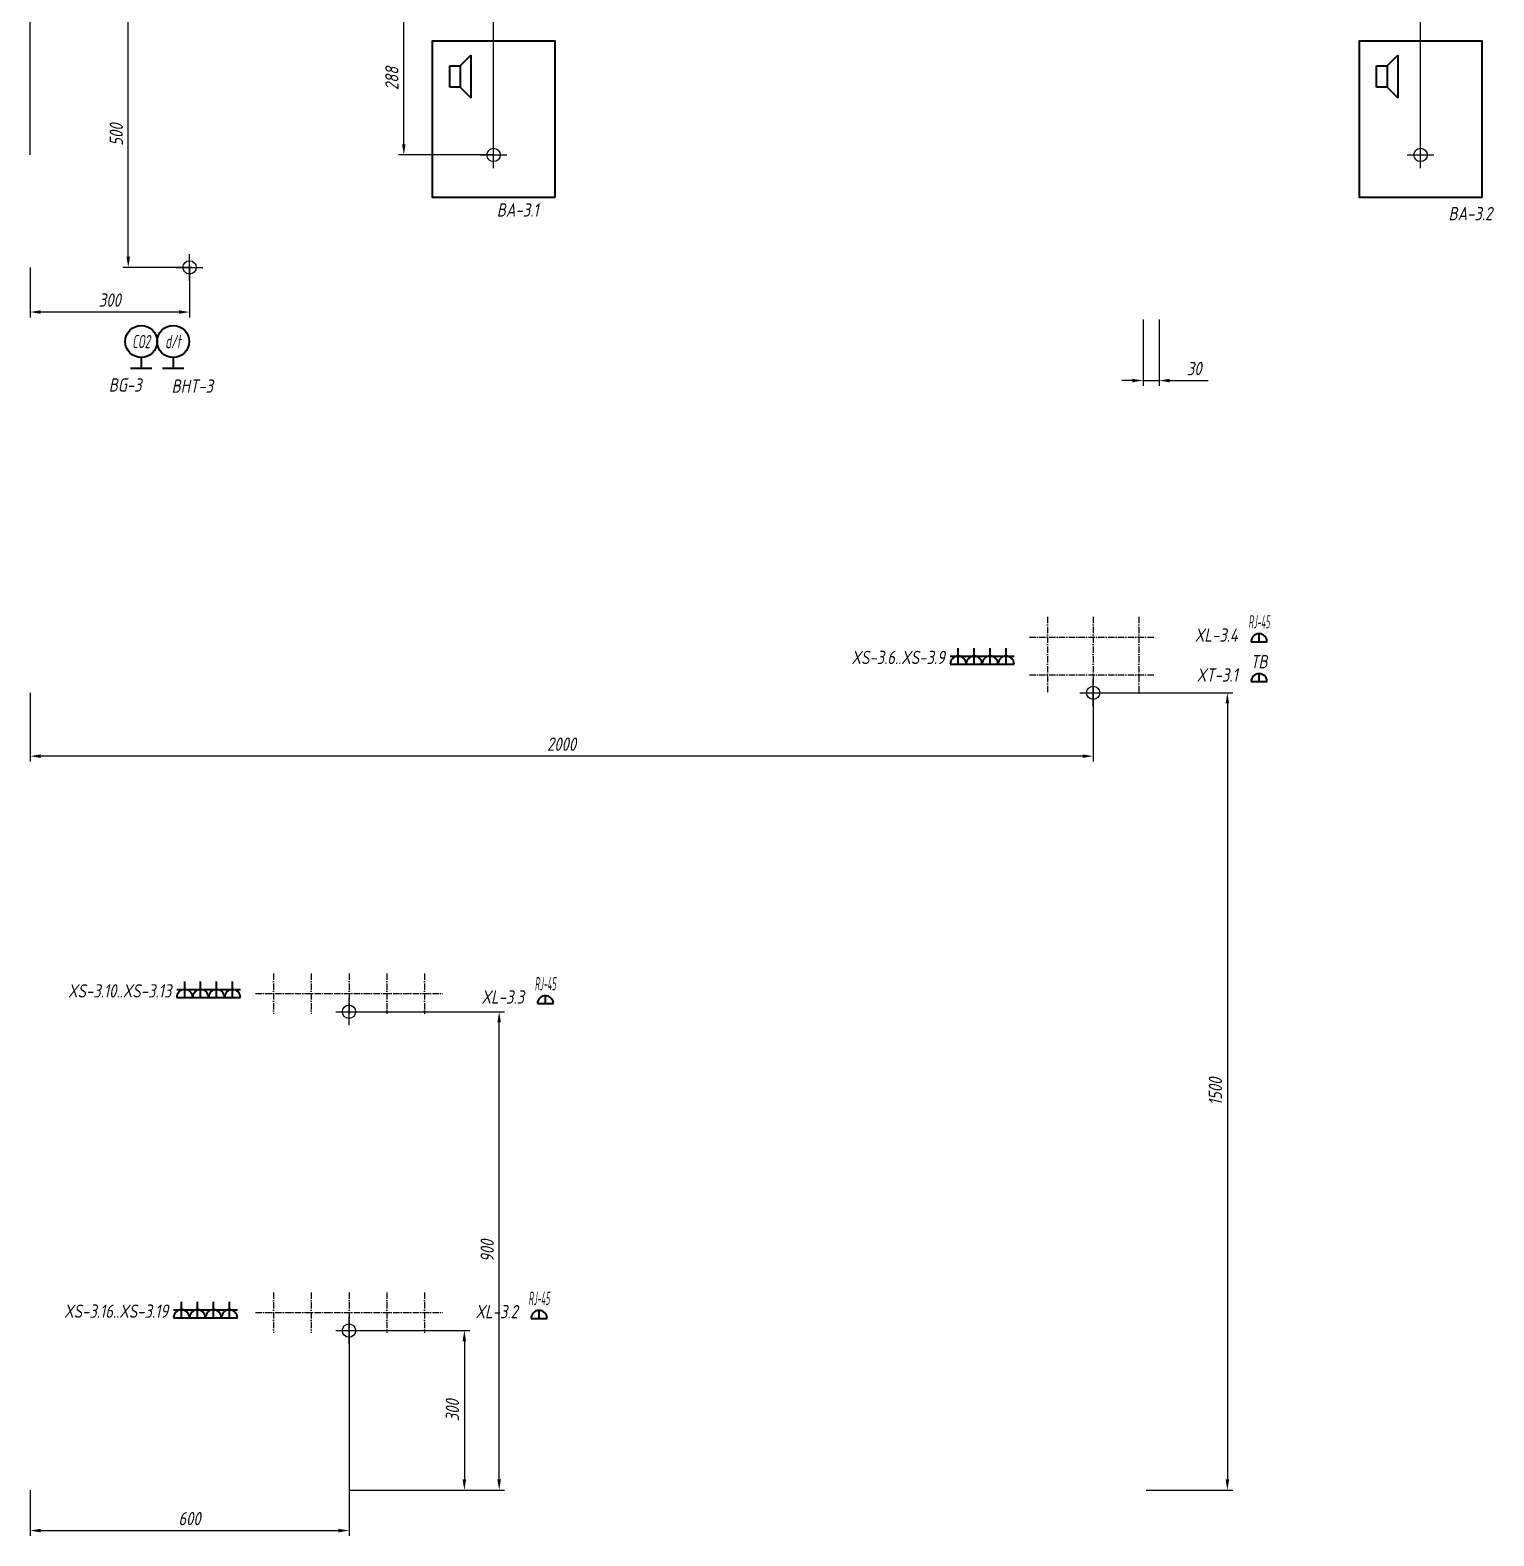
# Model space of a CAD drawing. Header units: millimetres. Extents: x -7022 to 24250, y -3577 to 31792.
# Drawn here: x 19258 to 22012, y 5179 to 8012 of the extents above; entities that cross this region are included whole.
import ezdxf
from ezdxf.enums import TextEntityAlignment as Align

# ---------------------------------------------------------------- set-up
doc = ezdxf.new("R2010")
doc.units = ezdxf.units.MM
doc.header["$PDMODE"] = 34
doc.header["$PDSIZE"] = 25
doc.linetypes.add('ACAD_ISO10W100', pattern=[18.5, 12, -3, 0.5, -3])
doc.layers.add('02 ЭОМ и СС', color=7, linetype='Continuous')
doc.layers.add('11 Привязка размеры', color=7, linetype='Continuous')
doc.styles.get("Standard").update_dxf_attribs({"font": ''})
doc.styles.add('ГОСТ-ISOCPEUR', font='isocpeui.ttf', dxfattribs={"width": 0.8})
doc.styles.get('Standard').set_extended_font_data('Ubuntu')
doc.dimstyles.new('ISO-25', dxfattribs={"dimtxt": 2.5, "dimasz": 2.5, "dimexe": 1.25, "dimexo": 0.625, "dimtad": 1, "dimtxsty": 'Standard', "dimcen": 2.5, "dimadec": 0, "dimazin": 0, "dimtfac": 1, "dimtmove": 0, "dimatfit": 3, "dimfxl": 1, "dimarcsym": 0})

# ---------------------------------------------------------------- blocks, each defined once
blk = doc.blocks.new('громкоговоритель')
at = {"color": 0, "lineweight": -2}
for p, q in [((2, 2), (4, 4)), ((4, 4), (4, -4)), ((0, -2), (0, 2)), ((0, 2), (2, 2)), ((2, 2), (2, -2)), ((2, -2), (0, -2)), ((2, -2), (4, -4))]:
    blk.add_line(p, q, dxfattribs=at)
blk = doc.blocks.new('*D11')
at = {"layer": '11 Привязка размеры', "color": 0, "lineweight": -2}
for p, q in [((21351.9, 7468), (21351.9, 7342.9)), ((21381.9, 7468), (21381.9, 7342.9)), ((21331.9, 7352.9), (21311.9, 7352.9)), ((21351.9, 7352.9), (21381.9, 7352.9)), ((21401.9, 7352.9), (21474.3, 7352.9))]:
    blk.add_line(p, q, dxfattribs=at)
at = {"layer": '11 Привязка размеры', "color": 0}
for points in [[(21331.9, 7349.5), (21331.9, 7356.2), (21351.9, 7352.9)], [(21401.9, 7356.2), (21401.9, 7349.5), (21381.9, 7352.9)]]:
    blk.add_solid(points, dxfattribs=at)
at = {"layer": 'Defpoints', "color": 0}
for p in [(21351.9, 7468), (21381.9, 7468), (21381.9, 7352.9)]:
    blk.add_point(p, dxfattribs=at)
at = {"layer": '11 Привязка размеры', "color": 0, "insert": (21448.1, 7375.4), "char_height": 25, "attachment_point": 5, "style": 'ГОСТ-ISOCPEUR'}
blk.add_mtext('30', dxfattribs=at)
blk = doc.blocks.new('*D12')
at = {"layer": '11 Привязка размеры', "color": 0, "lineweight": -2}
for p, q in [((19857.9, 5565.3), (19857.9, 5179.1)), ((19257.9, 5265.3), (19257.9, 5179.1)), ((19277.9, 5189.1), (19837.9, 5189.1))]:
    blk.add_line(p, q, dxfattribs=at)
at = {"layer": '11 Привязка размеры', "color": 0}
for points in [[(19277.9, 5192.4), (19277.9, 5185.7), (19257.9, 5189.1)], [(19837.9, 5185.7), (19837.9, 5192.4), (19857.9, 5189.1)]]:
    blk.add_solid(points, dxfattribs=at)
at = {"layer": 'Defpoints', "color": 0}
for p in [(19857.9, 5565.3), (19257.9, 5265.3), (19857.9, 5189.1)]:
    blk.add_point(p, dxfattribs=at)
at = {"layer": '11 Привязка размеры', "color": 0, "insert": (19557.9, 5211.6), "char_height": 25, "attachment_point": 5, "style": 'ГОСТ-ISOCPEUR'}
blk.add_mtext('600', dxfattribs=at)
blk = doc.blocks.new('*D13')
at = {"layer": '11 Привязка размеры', "color": 0, "lineweight": -2}
for p, q in [((19857.9, 5565.3), (20084.9, 5565.3)), ((20074.9, 5545.3), (20074.9, 5285.3)), ((19857.9, 5265.3), (20084.9, 5265.3))]:
    blk.add_line(p, q, dxfattribs=at)
at = {"layer": '11 Привязка размеры', "color": 0}
for points in [[(20078.2, 5545.3), (20071.5, 5545.3), (20074.9, 5565.3)], [(20071.5, 5285.3), (20078.2, 5285.3), (20074.9, 5265.3)]]:
    blk.add_solid(points, dxfattribs=at)
at = {"layer": 'Defpoints', "color": 0}
for p in [(19857.9, 5565.3), (19857.9, 5265.3), (20074.9, 5265.3)]:
    blk.add_point(p, dxfattribs=at)
at = {"layer": '11 Привязка размеры', "color": 0, "insert": (20052.4, 5415.3), "char_height": 25, "attachment_point": 5, "rotation": 90, "style": 'ГОСТ-ISOCPEUR'}
blk.add_mtext('300', dxfattribs=at)
blk = doc.blocks.new('*D14')
at = {"layer": '11 Привязка размеры', "color": 0, "lineweight": -2}
for p, q in [((19857.9, 6165.3), (20150.4, 6165.3)), ((20140.4, 5285.3), (20140.4, 6145.3)), ((19858.5, 5265.3), (20150.4, 5265.3))]:
    blk.add_line(p, q, dxfattribs=at)
at = {"layer": '11 Привязка размеры', "color": 0}
for points in [[(20143.7, 6145.3), (20137, 6145.3), (20140.4, 6165.3)], [(20137, 5285.3), (20143.7, 5285.3), (20140.4, 5265.3)]]:
    blk.add_solid(points, dxfattribs=at)
at = {"layer": 'Defpoints', "color": 0}
for p in [(19857.9, 6165.3), (20140.4, 6165.3), (19858.5, 5265.3)]:
    blk.add_point(p, dxfattribs=at)
at = {"layer": '11 Привязка размеры', "color": 0, "insert": (20117.9, 5715.3), "char_height": 25, "attachment_point": 5, "rotation": 90, "style": 'ГОСТ-ISOCPEUR'}
blk.add_mtext('900', dxfattribs=at)
blk = doc.blocks.new('*D15')
at = {"layer": '11 Привязка размеры', "color": 0, "lineweight": -2}
for p, q in [((20129.9, 8065.3), (19951, 8065.3)), ((19961, 7797.3), (19961, 8045.3)), ((20129.9, 7777.3), (19951, 7777.3))]:
    blk.add_line(p, q, dxfattribs=at)
at = {"layer": '11 Привязка размеры', "color": 0}
for points in [[(19964.3, 8045.3), (19957.7, 8045.3), (19961, 8065.3)], [(19957.7, 7797.3), (19964.3, 7797.3), (19961, 7777.3)]]:
    blk.add_solid(points, dxfattribs=at)
at = {"layer": 'Defpoints', "color": 0}
for p in [(19961, 8065.3), (20129.9, 8065.3), (20129.9, 7777.3)]:
    blk.add_point(p, dxfattribs=at)
at = {"layer": '11 Привязка размеры', "color": 0, "insert": (19938.5, 7921.3), "char_height": 25, "attachment_point": 5, "rotation": 90, "style": 'ГОСТ-ISOCPEUR'}
blk.add_mtext('288', dxfattribs=at)
blk = doc.blocks.new('*D16')
at = {"layer": '11 Привязка размеры', "color": 0, "lineweight": -2}
for p, q in [((19257.9, 7777.3), (19257.9, 8161)), ((20129.9, 7777.3), (20129.9, 8161)), ((20109.9, 8151), (19277.9, 8151))]:
    blk.add_line(p, q, dxfattribs=at)
at = {"layer": '11 Привязка размеры', "color": 0}
for points in [[(19277.9, 8154.3), (19277.9, 8147.7), (19257.9, 8151)], [(20109.9, 8147.7), (20109.9, 8154.3), (20129.9, 8151)]]:
    blk.add_solid(points, dxfattribs=at)
at = {"layer": 'Defpoints', "color": 0}
for p in [(19257.9, 8151), (19257.9, 7777.3), (20129.9, 7777.3)]:
    blk.add_point(p, dxfattribs=at)
at = {"layer": '11 Привязка размеры', "color": 0, "insert": (19693.9, 8173.5), "char_height": 25, "attachment_point": 5, "style": 'ГОСТ-ISOCPEUR'}
blk.add_mtext('872', dxfattribs=at)
blk = doc.blocks.new('*D17')
at = {"layer": '11 Привязка размеры', "color": 0, "lineweight": -2}
for p, q in [((20129.9, 7777.3), (20129.9, 8161)), ((21873.9, 7777.3), (21873.9, 8161)), ((20149.9, 8151), (21853.9, 8151))]:
    blk.add_line(p, q, dxfattribs=at)
at = {"layer": '11 Привязка размеры', "color": 0}
for points in [[(20149.9, 8154.3), (20149.9, 8147.7), (20129.9, 8151)], [(21853.9, 8147.7), (21853.9, 8154.3), (21873.9, 8151)]]:
    blk.add_solid(points, dxfattribs=at)
at = {"layer": 'Defpoints', "color": 0}
for p in [(21873.9, 8151), (20129.9, 7777.3), (21873.9, 7777.3)]:
    blk.add_point(p, dxfattribs=at)
at = {"layer": '11 Привязка размеры', "color": 0, "insert": (21001.9, 8173.5), "char_height": 25, "attachment_point": 5, "style": 'ГОСТ-ISOCPEUR'}
blk.add_mtext('1744', dxfattribs=at)
blk = doc.blocks.new('*D18')
at = {"layer": '11 Привязка размеры', "color": 0, "lineweight": -2}
for p, q in [((19257.9, 6765.3), (19257.9, 6636.2)), ((21257.9, 6765.3), (21257.9, 6636.2)), ((21237.9, 6646.2), (19277.9, 6646.2))]:
    blk.add_line(p, q, dxfattribs=at)
at = {"layer": '11 Привязка размеры', "color": 0}
for points in [[(19277.9, 6649.5), (19277.9, 6642.8), (19257.9, 6646.2)], [(21237.9, 6642.8), (21237.9, 6649.5), (21257.9, 6646.2)]]:
    blk.add_solid(points, dxfattribs=at)
at = {"layer": 'Defpoints', "color": 0}
for p in [(19257.9, 6765.3), (21257.9, 6765.3), (19257.9, 6646.2)]:
    blk.add_point(p, dxfattribs=at)
at = {"layer": '11 Привязка размеры', "color": 0, "insert": (20257.9, 6668.7), "char_height": 25, "attachment_point": 5, "style": 'ГОСТ-ISOCPEUR'}
blk.add_mtext('2000', dxfattribs=at)
blk = doc.blocks.new('*D19')
at = {"layer": '11 Привязка размеры', "color": 0, "lineweight": -2}
for p, q in [((21257.9, 6765.3), (21520.4, 6765.3)), ((21510.4, 6745.3), (21510.4, 5285.3)), ((21357.9, 5265.3), (21520.4, 5265.3))]:
    blk.add_line(p, q, dxfattribs=at)
at = {"layer": '11 Привязка размеры', "color": 0}
for points in [[(21513.8, 6745.3), (21507.1, 6745.3), (21510.4, 6765.3)], [(21507.1, 5285.3), (21513.8, 5285.3), (21510.4, 5265.3)]]:
    blk.add_solid(points, dxfattribs=at)
at = {"layer": 'Defpoints', "color": 0}
for p in [(21257.9, 6765.3), (21357.9, 5265.3), (21510.4, 5265.3)]:
    blk.add_point(p, dxfattribs=at)
at = {"layer": '11 Привязка размеры', "color": 0, "insert": (21487.9, 6015.3), "char_height": 25, "attachment_point": 5, "rotation": 90, "style": 'ГОСТ-ISOCPEUR'}
blk.add_mtext('1500', dxfattribs=at)
blk = doc.blocks.new('*D36')
at = {"layer": '11 Привязка размеры', "color": 0, "lineweight": -2}
for p, q in [((19257.9, 7565.8), (19257.9, 7471.8)), ((19557.9, 7565.8), (19557.9, 7471.8)), ((19537.9, 7481.8), (19277.9, 7481.8))]:
    blk.add_line(p, q, dxfattribs=at)
at = {"layer": '11 Привязка размеры', "color": 0}
for points in [[(19277.9, 7485.1), (19277.9, 7478.5), (19257.9, 7481.8)], [(19537.9, 7478.5), (19537.9, 7485.1), (19557.9, 7481.8)]]:
    blk.add_solid(points, dxfattribs=at)
at = {"layer": 'Defpoints', "color": 0}
for p in [(19257.9, 7565.8), (19557.9, 7565.8), (19257.9, 7481.8)]:
    blk.add_point(p, dxfattribs=at)
at = {"layer": '11 Привязка размеры', "color": 0, "insert": (19407.9, 7504.3), "char_height": 25, "attachment_point": 5, "style": 'ГОСТ-ISOCPEUR'}
blk.add_mtext('300', dxfattribs=at)
blk = doc.blocks.new('*D37')
at = {"layer": '11 Привязка размеры', "color": 0, "lineweight": -2}
for p, q in [((19561.9, 8065.3), (19432.5, 8065.3)), ((19442.5, 7585.8), (19442.5, 8045.3)), ((19561.9, 7565.8), (19432.5, 7565.8))]:
    blk.add_line(p, q, dxfattribs=at)
at = {"layer": '11 Привязка размеры', "color": 0}
for points in [[(19445.9, 8045.3), (19439.2, 8045.3), (19442.5, 8065.3)], [(19439.2, 7585.8), (19445.9, 7585.8), (19442.5, 7565.8)]]:
    blk.add_solid(points, dxfattribs=at)
at = {"layer": 'Defpoints', "color": 0}
for p in [(19442.5, 8065.3), (19561.9, 8065.3), (19561.9, 7565.8)]:
    blk.add_point(p, dxfattribs=at)
at = {"layer": '11 Привязка размеры', "color": 0, "insert": (19420, 7815.6), "char_height": 25, "attachment_point": 5, "rotation": 90, "style": 'ГОСТ-ISOCPEUR'}
blk.add_mtext('500', dxfattribs=at)
blk = doc.blocks.new('датчик CO2')
at = {"color": 0, "lineweight": -2}
for p, q in [((-2, 0), (2, 0)), ((0, 2), (0, 0))]:
    blk.add_line(p, q, dxfattribs=at)
blk.add_circle((0, 5), 3, dxfattribs=at)
at = {"color": 0, "lineweight": -2, "style": 'ГОСТ-ISOCPEUR', "width": 0.6}
blk.add_text('CO2', height=2.5, rotation=360, dxfattribs=at).set_placement((-0.01, 5), align=Align.MIDDLE_CENTER)
blk = doc.blocks.new('датчик температуры и влажности')
at = {"color": 0, "lineweight": -2}
for p, q in [((-2, 0), (2, 0)), ((0, 2), (0, 0))]:
    blk.add_line(p, q, dxfattribs=at)
blk.add_circle((0, 5), 3, dxfattribs=at)
at = {"color": 0, "lineweight": -2, "style": 'ГОСТ-ISOCPEUR', "width": 0.6}
blk.add_text('d/t', height=2.5, rotation=360, dxfattribs=at).set_placement((-0.01, 5), align=Align.MIDDLE_CENTER)
blk = doc.blocks.new('розетка RJ-45')
at = {"color": 0, "lineweight": -2}
for p, q in [((-1.5, 0), (1.5, 0)), ((0, 0), (0, 1.5))]:
    blk.add_line(p, q, dxfattribs=at)
blk.add_arc((0, 0), 1.5, 0, 180, dxfattribs=at)
at = {"color": 0, "lineweight": -2, "style": 'ГОСТ-ISOCPEUR', "width": 0.4}
blk.add_text('RJ-45', height=2.5, dxfattribs=at).set_placement((0, 2.5), align=Align.CENTER)
blk = doc.blocks.new('розетка скрытая трехполюсная')
at = {"color": 0, "lineweight": -2}
for p, q in [((0, 0), (0, 3)), ((-1.5, 1.5), (1.5, 1.5)), ((-1.5, 0), (1.5, 0))]:
    blk.add_line(p, q, dxfattribs=at)
blk.add_arc((0, 0), 1.5, 0, 180, dxfattribs=at)
blk = doc.blocks.new('розетка ТВ')
at = {"color": 0, "lineweight": -2}
for p, q in [((-1.5, 0), (1.5, 0)), ((0, 0), (0, 1.5))]:
    blk.add_line(p, q, dxfattribs=at)
blk.add_arc((0, 0), 1.5, 0, 180, dxfattribs=at)
at = {"color": 0, "lineweight": -2, "style": 'ГОСТ-ISOCPEUR', "width": 0.8}
blk.add_text('ТВ', height=2.5, dxfattribs=at).set_placement((0, 2.5), align=Align.CENTER)

msp = doc.modelspace()

# ---------------------------------------------------------------- linework, layer by layer
at = {"layer": '02 ЭОМ и СС', "lineweight": 40, "flags": 128}
for points in [[(20244.9, 7697.3), (20014.9, 7697.3), (20014.9, 7992.3), (20244.9, 7992.3)], [(21988.9, 7697.3), (21758.9, 7697.3), (21758.9, 7992.3), (21988.9, 7992.3)]]:
    msp.add_lwpolyline(points, close=True, dxfattribs=at)
at = {"layer": '11 Привязка размеры', "linetype": 'ACAD_ISO10W100'}
for p, q in [((21171.9, 6908.2), (21171.9, 6761.4)), ((21171.9, 6908.2), (21171.9, 6761.4)), ((21257.9, 6908.2), (21257.9, 6761.4)), ((21257.9, 6908.2), (21257.9, 6761.4)), ((21343.9, 6908.2), (21343.9, 6761.4)), ((21343.9, 6908.2), (21343.9, 6761.4)), ((21137.9, 6870.3), (21377.9, 6870.3)), ((21137.9, 6870.3), (21377.9, 6870.3)), ((21137.9, 6799.3), (21377.9, 6799.3)), ((21137.9, 6799.3), (21377.9, 6799.3)), ((19715.9, 6237.2), (19715.9, 6161.4)), ((19715.9, 6237.2), (19715.9, 6161.4)), ((19786.9, 6237.2), (19786.9, 6161.4)), ((19786.9, 6237.2), (19786.9, 6161.4)), ((19857.9, 6237.2), (19857.9, 6161.4)), ((19857.9, 6237.2), (19857.9, 6161.4)), ((19928.9, 6237.2), (19928.9, 6161.4)), ((19928.9, 6237.2), (19928.9, 6161.4)), ((19999.9, 6237.2), (19999.9, 6161.4)), ((19999.9, 6237.2), (19999.9, 6161.4)), ((19681.9, 6199.3), (20033.9, 6199.3)), ((19681.9, 6199.3), (20033.9, 6199.3)), ((19715.9, 5637.2), (19715.9, 5561.4)), ((19715.9, 5637.2), (19715.9, 5561.4)), ((19786.9, 5637.2), (19786.9, 5561.4)), ((19786.9, 5637.2), (19786.9, 5561.4)), ((19857.9, 5637.2), (19857.9, 5561.4)), ((19857.9, 5637.2), (19857.9, 5561.4)), ((19928.9, 5637.2), (19928.9, 5561.4)), ((19928.9, 5637.2), (19928.9, 5561.4)), ((19999.9, 5637.2), (19999.9, 5561.4)), ((19999.9, 5637.2), (19999.9, 5561.4)), ((19681.9, 5599.3), (20033.9, 5599.3)), ((19681.9, 5599.3), (20033.9, 5599.3))]:
    msp.add_line(p, q, dxfattribs=at)
at = {"layer": '11 Привязка размеры', "lineweight": -2}
for p in [(20129.9, 7777.3), (20129.9, 7777.3), (21873.9, 7777.3), (21873.9, 7777.3), (19557.9, 7565.8), (19557.9, 7565.8), (21257.9, 6765.3), (21257.9, 6765.3), (19857.9, 6165.3), (19857.9, 6165.3), (19857.9, 5565.3), (19857.9, 5565.3)]:
    msp.add_point(p, dxfattribs=at)

# ---------------------------------------------------------------- block references
at = {"layer": '02 ЭОМ и СС', "lineweight": 40, "xscale": 10, "yscale": 10, "zscale": 10}
for name, p in [('громкоговоритель', (20047.3, 7925)), ('громкоговоритель', (21791.3, 7925)), ('датчик CO2', (19467, 7376.3)), ('датчик температуры и влажности', (19527, 7376.3))]:
    msp.add_blockref(name, p, dxfattribs=at)
at = {"layer": '02 ЭОМ и СС', "color": 6, "lineweight": 40, "xscale": 10, "yscale": 10, "zscale": 10}
for name, p in [('розетка RJ-45', (21570.1, 6861.4)), ('розетка ТВ', (21570.1, 6786.4)), ('розетка RJ-45', (20227.3, 6180.5)), ('розетка RJ-45', (20215.5, 5588.4))]:
    msp.add_blockref(name, p, dxfattribs=at)
at = {"layer": '02 ЭОМ и СС', "color": 1, "lineweight": 40, "xscale": 10, "yscale": 10, "zscale": 10}
for p in [(21004, 6819.4), (21034, 6819.4), (21064, 6819.4), (21094, 6819.4), (19548.7, 6192), (19578.7, 6192), (19608.7, 6192), (19638.7, 6192), (19542.8, 5589.4), (19572.8, 5589.4), (19602.8, 5589.4), (19632.8, 5589.4)]:
    msp.add_blockref('розетка скрытая трехполюсная', p, dxfattribs=at)

# ---------------------------------------------------------------- texts
at = {"layer": '02 ЭОМ и СС', "linetype": 'Continuous', "style": 'ГОСТ-ISOCPEUR', "width": 0.8}
for s, p in [('BA-3.1', (20214.6, 7661.3)), ('BA-3.2', (22008.8, 7654.5)), ('BG-3', (19467.7, 7332.1)), ('BHT-3', (19602, 7329.9)), ('XL-3.4', (21530.1, 6861.4)), ('XS-3.6..XS-3.9', (20979, 6819.4)), ('XT-3.1', (21530.1, 6786.4)), ('XS-3.10..XS-3.13', (19523.7, 6192)), ('XL-3.3', (20187.3, 6180.5)), ('XS-3.16..XS-3.19', (19517.8, 5589.4)), ('XL-3.2', (20175.5, 5588.4))]:
    msp.add_text(s, height=25, dxfattribs=at).set_placement(p, align=Align.RIGHT)

# ---------------------------------------------------------------- dimensions: what is measured, and where the dimension line sits
at = {"layer": '11 Привязка размеры'}
dim = msp.add_linear_dim(base=(19257.9, 8151), p1=(20129.9, 7777.3), p2=(19257.9, 7777.3), dimstyle='ISO-25', override={"dimtxt": 25, "dimasz": 20, "dimexe": 10, "dimexo": 0, "dimgap": 10, "dimdec": 0, "dimtxsty": 'ГОСТ-ISOCPEUR'}, dxfattribs=at)
dim.commit()
dim.dimension.update_dxf_attribs({"geometry": '*D16', "text_midpoint": (19693.9, 8151), "dimtype": 160})
for base, p1, p2, picture, middle in [((21873.9, 8151), (20129.9, 7777.3), (21873.9, 7777.3), '*D17', (21001.9, 8173.5)), ((19257.9, 7481.8), (19557.9, 7565.8), (19257.9, 7565.8), '*D36', (19407.9, 7504.3)), ((21381.9, 7352.9), (21351.9, 7468), (21381.9, 7468), '*D11', (21448.1, 7375.4)), ((19257.9, 6646.2), (21257.9, 6765.3), (19257.9, 6765.3), '*D18', (20257.9, 6668.7)), ((19857.9, 5189.1), (19257.9, 5265.3), (19857.9, 5565.3), '*D12', (19557.9, 5211.6))]:
    dim = msp.add_linear_dim(base=base, p1=p1, p2=p2, dimstyle='ISO-25', override={"dimtxt": 25, "dimasz": 20, "dimexe": 10, "dimexo": 0, "dimgap": 10, "dimdec": 0, "dimtxsty": 'ГОСТ-ISOCPEUR'}, dxfattribs=at)
    dim.commit()
    dim.dimension.update_dxf_attribs({"geometry": picture, "text_midpoint": middle})
for base, p1, p2, picture, middle in [((19442.5354518, 8065.3430024), (19561.9245347, 7565.8430024), (19561.9245347, 8065.3430024), '*D37', (19420.0354518, 7815.5930024)), ((19961, 8065.3), (20129.9, 7777.3), (20129.9, 8065.3), '*D15', (19938.5, 7921.3)), ((21510.4, 5265.3), (21257.9, 6765.3), (21357.9, 5265.3), '*D19', (21487.9, 6015.3)), ((20140.4, 6165.3), (19858.5, 5265.3), (19857.9, 6165.3), '*D14', (20117.9, 5715.3)), ((20074.9, 5265.3), (19857.9, 5565.3), (19857.9, 5265.3), '*D13', (20052.4, 5415.3))]:
    dim = msp.add_linear_dim(base=base, p1=p1, p2=p2, angle=90, dimstyle='ISO-25', override={"dimtxt": 25, "dimasz": 20, "dimexe": 10, "dimexo": 0, "dimgap": 10, "dimdec": 0, "dimtxsty": 'ГОСТ-ISOCPEUR'}, dxfattribs=at)
    dim.commit()
    dim.dimension.update_dxf_attribs({"geometry": picture, "text_midpoint": middle})

doc.saveas('drawing.dxf')
